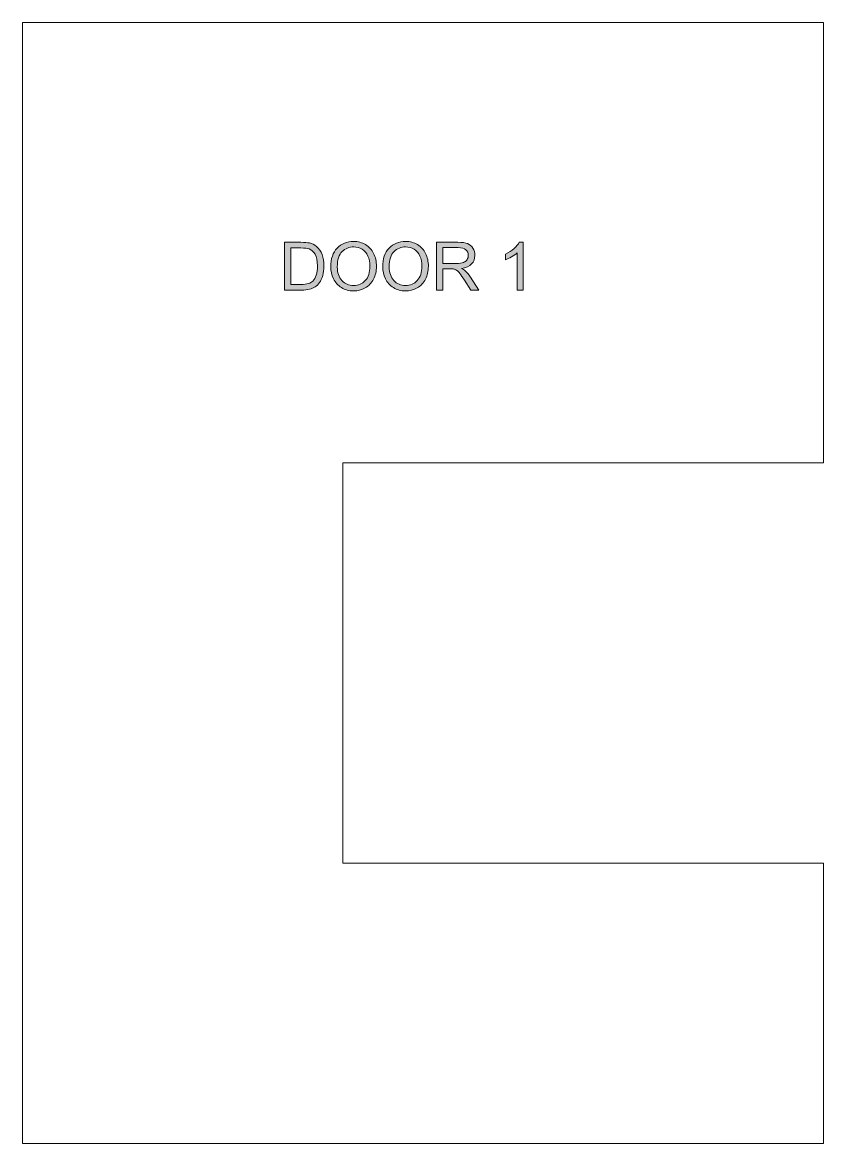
# Model space of a CAD drawing. Header units: inches. Extents: x -6.9 to 58.7, y -33.3 to 13.5.
# Drawn here: x -5.51 to 14.49, y -14.46 to 13.54 of the extents above; entities that cross this region are included whole.
import ezdxf

# ---------------------------------------------------------------- set-up
doc = ezdxf.new("R2010")
doc.units = ezdxf.units.IN
doc.header["$MEASUREMENT"] = 0
doc.layers.add('Layer 1', color=7, linetype='Continuous', lineweight=0)

# ---------------------------------------------------------------- blocks, each defined once
blk = doc.blocks.new('Block_3')
at = {"layer": 'Layer 1', "true_color": 0x000000, "transparency": 33554687}
h = blk.add_hatch(color=18, dxfattribs=at)
h.dxf.hatch_style = 2
edge = h.paths.add_edge_path()
edge.add_spline(control_points=[(1.19, 6.996), (1.19, 6.996), (1.445, 6.996), (1.445, 6.996), (1.524, 6.996), (1.585, 7.004), (1.63, 7.018), (1.675, 7.033), (1.711, 7.054), (1.737, 7.08), (1.775, 7.118), (1.804, 7.168), (1.825, 7.231), (1.846, 7.294), (1.856, 7.371), (1.856, 7.461), (1.856, 7.586), (1.836, 7.682), (1.795, 7.749), (1.754, 7.816), (1.704, 7.861), (1.645, 7.883), (1.603, 7.9), (1.535, 7.908), (1.441, 7.908), (1.441, 7.908), (1.19, 7.908), (1.19, 7.908), (1.19, 7.908), (1.19, 6.996), (1.19, 6.996)], knot_values=[0, 0, 0, 0, 1, 1, 1, 2, 2, 2, 3, 3, 3, 4, 4, 4, 5, 5, 5, 6, 6, 6, 7, 7, 7, 8, 8, 8, 9, 9, 9, 10, 10, 10, 10], degree=3, periodic=0)
edge = h.paths.add_edge_path()
edge.add_spline(control_points=[(1.032, 6.856), (1.032, 6.856), (1.032, 8.049), (1.032, 8.049), (1.032, 8.049), (1.443, 8.049), (1.443, 8.049), (1.536, 8.049), (1.607, 8.043), (1.656, 8.032), (1.724, 8.016), (1.783, 7.987), (1.831, 7.946), (1.894, 7.893), (1.941, 7.825), (1.972, 7.742), (2.003, 7.66), (2.019, 7.565), (2.019, 7.459), (2.019, 7.368), (2.008, 7.288), (1.987, 7.218), (1.966, 7.148), (1.939, 7.09), (1.906, 7.044), (1.873, 6.998), (1.836, 6.962), (1.797, 6.936), (1.758, 6.909), (1.71, 6.89), (1.655, 6.876), (1.599, 6.862), (1.535, 6.856), (1.463, 6.856), (1.463, 6.856), (1.032, 6.856), (1.032, 6.856)], knot_values=[0, 0, 0, 0, 1, 1, 1, 2, 2, 2, 3, 3, 3, 4, 4, 4, 5, 5, 5, 6, 6, 6, 7, 7, 7, 8, 8, 8, 9, 9, 9, 10, 10, 10, 11, 11, 11, 12, 12, 12, 12], degree=3, periodic=0)
h = blk.add_hatch(color=18, dxfattribs=at)
h.dxf.hatch_style = 2
edge = h.paths.add_edge_path()
edge.add_spline(control_points=[(2.351, 7.434), (2.351, 7.29), (2.389, 7.177), (2.467, 7.094), (2.544, 7.012), (2.641, 6.97), (2.758, 6.97), (2.877, 6.97), (2.974, 7.012), (3.051, 7.096), (3.128, 7.179), (3.166, 7.298), (3.166, 7.451), (3.166, 7.548), (3.15, 7.633), (3.117, 7.706), (3.084, 7.778), (3.036, 7.834), (2.973, 7.874), (2.91, 7.914), (2.839, 7.934), (2.76, 7.934), (2.648, 7.934), (2.552, 7.896), (2.472, 7.819), (2.391, 7.742), (2.351, 7.614), (2.351, 7.434)], knot_values=[0, 0, 0, 0, 1, 1, 1, 2, 2, 2, 3, 3, 3, 4, 4, 4, 5, 5, 5, 6, 6, 6, 7, 7, 7, 8, 8, 8, 9, 9, 9, 9], degree=3, periodic=0)
edge = h.paths.add_edge_path()
edge.add_spline(control_points=[(2.188, 7.437), (2.188, 7.635), (2.241, 7.79), (2.348, 7.902), (2.454, 8.014), (2.591, 8.07), (2.759, 8.07), (2.869, 8.07), (2.969, 8.044), (3.057, 7.991), (3.146, 7.938), (3.213, 7.865), (3.259, 7.771), (3.306, 7.677), (3.329, 7.57), (3.329, 7.451), (3.329, 7.33), (3.305, 7.221), (3.256, 7.126), (3.207, 7.03), (3.138, 6.958), (3.048, 6.909), (2.959, 6.86), (2.862, 6.835), (2.759, 6.835), (2.646, 6.835), (2.546, 6.862), (2.457, 6.917), (2.369, 6.971), (2.302, 7.045), (2.256, 7.139), (2.211, 7.233), (2.188, 7.332), (2.188, 7.437)], knot_values=[0, 0, 0, 0, 1, 1, 1, 2, 2, 2, 3, 3, 3, 4, 4, 4, 5, 5, 5, 6, 6, 6, 7, 7, 7, 8, 8, 8, 9, 9, 9, 10, 10, 10, 11, 11, 11, 11], degree=3, periodic=0)
h = blk.add_hatch(color=18, dxfattribs=at)
h.dxf.hatch_style = 2
edge = h.paths.add_edge_path()
edge.add_spline(control_points=[(3.647, 7.434), (3.647, 7.29), (3.686, 7.177), (3.763, 7.094), (3.84, 7.012), (3.937, 6.97), (4.054, 6.97), (4.173, 6.97), (4.271, 7.012), (4.347, 7.096), (4.424, 7.179), (4.463, 7.298), (4.463, 7.451), (4.463, 7.548), (4.446, 7.633), (4.413, 7.706), (4.381, 7.778), (4.333, 7.834), (4.269, 7.874), (4.206, 7.914), (4.135, 7.934), (4.057, 7.934), (3.945, 7.934), (3.849, 7.896), (3.768, 7.819), (3.687, 7.742), (3.647, 7.614), (3.647, 7.434)], knot_values=[0, 0, 0, 0, 1, 1, 1, 2, 2, 2, 3, 3, 3, 4, 4, 4, 5, 5, 5, 6, 6, 6, 7, 7, 7, 8, 8, 8, 9, 9, 9, 9], degree=3, periodic=0)
edge = h.paths.add_edge_path()
edge.add_spline(control_points=[(3.484, 7.437), (3.484, 7.635), (3.538, 7.79), (3.644, 7.902), (3.75, 8.014), (3.888, 8.07), (4.056, 8.07), (4.166, 8.07), (4.265, 8.044), (4.354, 7.991), (4.442, 7.938), (4.509, 7.865), (4.556, 7.771), (4.602, 7.677), (4.625, 7.57), (4.625, 7.451), (4.625, 7.33), (4.601, 7.221), (4.552, 7.126), (4.503, 7.03), (4.434, 6.958), (4.345, 6.909), (4.255, 6.86), (4.159, 6.835), (4.055, 6.835), (3.943, 6.835), (3.842, 6.862), (3.754, 6.917), (3.665, 6.971), (3.598, 7.045), (3.553, 7.139), (3.507, 7.233), (3.484, 7.332), (3.484, 7.437)], knot_values=[0, 0, 0, 0, 1, 1, 1, 2, 2, 2, 3, 3, 3, 4, 4, 4, 5, 5, 5, 6, 6, 6, 7, 7, 7, 8, 8, 8, 9, 9, 9, 10, 10, 10, 11, 11, 11, 11], degree=3, periodic=0)
h = blk.add_hatch(color=18, dxfattribs=at)
h.dxf.hatch_style = 2
edge = h.paths.add_edge_path()
edge.add_spline(control_points=[(4.989, 7.522), (4.989, 7.522), (5.329, 7.522), (5.329, 7.522), (5.401, 7.522), (5.457, 7.53), (5.498, 7.545), (5.538, 7.559), (5.569, 7.583), (5.591, 7.616), (5.612, 7.649), (5.622, 7.685), (5.622, 7.723), (5.622, 7.78), (5.602, 7.826), (5.561, 7.862), (5.52, 7.899), (5.455, 7.917), (5.367, 7.917), (5.367, 7.917), (4.989, 7.917), (4.989, 7.917), (4.989, 7.917), (4.989, 7.522), (4.989, 7.522)], knot_values=[0, 0, 0, 0, 1, 1, 1, 2, 2, 2, 3, 3, 3, 4, 4, 4, 5, 5, 5, 6, 6, 6, 7, 7, 7, 8, 8, 8, 8], degree=3, periodic=0)
edge = h.paths.add_edge_path()
edge.add_spline(control_points=[(4.831, 6.856), (4.831, 6.856), (4.831, 8.049), (4.831, 8.049), (4.831, 8.049), (5.36, 8.049), (5.36, 8.049), (5.467, 8.049), (5.547, 8.038), (5.603, 8.017), (5.658, 7.995), (5.702, 7.957), (5.735, 7.903), (5.769, 7.849), (5.785, 7.789), (5.785, 7.723), (5.785, 7.639), (5.758, 7.567), (5.703, 7.509), (5.648, 7.451), (5.563, 7.414), (5.449, 7.398), (5.491, 7.378), (5.522, 7.359), (5.544, 7.339), (5.59, 7.297), (5.634, 7.244), (5.675, 7.18), (5.675, 7.18), (5.883, 6.856), (5.883, 6.856), (5.883, 6.856), (5.684, 6.856), (5.684, 6.856), (5.684, 6.856), (5.526, 7.104), (5.526, 7.104), (5.48, 7.175), (5.442, 7.23), (5.412, 7.268), (5.383, 7.306), (5.356, 7.333), (5.332, 7.348), (5.309, 7.363), (5.285, 7.374), (5.26, 7.38), (5.242, 7.384), (5.213, 7.385), (5.172, 7.385), (5.172, 7.385), (4.989, 7.385), (4.989, 7.385), (4.989, 7.385), (4.989, 6.856), (4.989, 6.856), (4.989, 6.856), (4.831, 6.856), (4.831, 6.856)], knot_values=[0, 0, 0, 0, 1, 1, 1, 2, 2, 2, 3, 3, 3, 4, 4, 4, 5, 5, 5, 6, 6, 6, 7, 7, 7, 8, 8, 8, 9, 9, 9, 10, 10, 10, 11, 11, 11, 12, 12, 12, 13, 13, 13, 14, 14, 14, 15, 15, 15, 16, 16, 16, 17, 17, 17, 18, 18, 18, 19, 19, 19, 19], degree=3, periodic=0)
h = blk.add_hatch(color=18, dxfattribs=at)
h.dxf.hatch_style = 2
edge = h.paths.add_edge_path()
edge.add_spline(control_points=[(6.988, 6.856), (6.988, 6.856), (6.841, 6.856), (6.841, 6.856), (6.841, 6.856), (6.841, 7.789), (6.841, 7.789), (6.806, 7.755), (6.76, 7.722), (6.703, 7.688), (6.645, 7.655), (6.594, 7.629), (6.548, 7.612), (6.548, 7.612), (6.548, 7.754), (6.548, 7.754), (6.63, 7.793), (6.702, 7.839), (6.763, 7.894), (6.825, 7.949), (6.868, 8.002), (6.893, 8.054), (6.893, 8.054), (6.988, 8.054), (6.988, 8.054), (6.988, 8.054), (6.988, 6.856), (6.988, 6.856)], knot_values=[0, 0, 0, 0, 1, 1, 1, 2, 2, 2, 3, 3, 3, 4, 4, 4, 5, 5, 5, 6, 6, 6, 7, 7, 7, 8, 8, 8, 9, 9, 9, 9], degree=3, periodic=0)
at = {"layer": 'Layer 1'}
for points, knots in [([(1.032, 6.856), (1.032, 6.856), (1.032, 8.049), (1.032, 8.049), (1.032, 8.049), (1.443, 8.049), (1.443, 8.049), (1.536, 8.049), (1.607, 8.043), (1.656, 8.032), (1.724, 8.016), (1.783, 7.987), (1.831, 7.946), (1.894, 7.893), (1.941, 7.825), (1.972, 7.742), (2.003, 7.66), (2.019, 7.565), (2.019, 7.459), (2.019, 7.368), (2.008, 7.288), (1.987, 7.218), (1.966, 7.148), (1.939, 7.09), (1.906, 7.044), (1.873, 6.998), (1.836, 6.962), (1.797, 6.936), (1.758, 6.909), (1.71, 6.89), (1.655, 6.876), (1.599, 6.862), (1.535, 6.856), (1.463, 6.856), (1.463, 6.856), (1.032, 6.856), (1.032, 6.856)], [0, 0, 0, 0, 1, 1, 1, 2, 2, 2, 3, 3, 3, 4, 4, 4, 5, 5, 5, 6, 6, 6, 7, 7, 7, 8, 8, 8, 9, 9, 9, 10, 10, 10, 11, 11, 11, 12, 12, 12, 12]), ([(1.19, 6.996), (1.19, 6.996), (1.445, 6.996), (1.445, 6.996), (1.524, 6.996), (1.585, 7.004), (1.63, 7.018), (1.675, 7.033), (1.711, 7.054), (1.737, 7.08), (1.775, 7.118), (1.804, 7.168), (1.825, 7.231), (1.846, 7.294), (1.856, 7.371), (1.856, 7.461), (1.856, 7.586), (1.836, 7.682), (1.795, 7.749), (1.754, 7.816), (1.704, 7.861), (1.645, 7.883), (1.603, 7.9), (1.535, 7.908), (1.441, 7.908), (1.441, 7.908), (1.19, 7.908), (1.19, 7.908), (1.19, 7.908), (1.19, 6.996), (1.19, 6.996)], [0, 0, 0, 0, 1, 1, 1, 2, 2, 2, 3, 3, 3, 4, 4, 4, 5, 5, 5, 6, 6, 6, 7, 7, 7, 8, 8, 8, 9, 9, 9, 10, 10, 10, 10]), ([(2.188, 7.437), (2.188, 7.635), (2.241, 7.79), (2.348, 7.902), (2.454, 8.014), (2.591, 8.07), (2.759, 8.07), (2.869, 8.07), (2.969, 8.044), (3.057, 7.991), (3.146, 7.938), (3.213, 7.865), (3.259, 7.771), (3.306, 7.677), (3.329, 7.57), (3.329, 7.451), (3.329, 7.33), (3.305, 7.221), (3.256, 7.126), (3.207, 7.03), (3.138, 6.958), (3.048, 6.909), (2.959, 6.86), (2.862, 6.835), (2.759, 6.835), (2.646, 6.835), (2.546, 6.862), (2.457, 6.917), (2.369, 6.971), (2.302, 7.045), (2.256, 7.139), (2.211, 7.233), (2.188, 7.332), (2.188, 7.437)], [0, 0, 0, 0, 1, 1, 1, 2, 2, 2, 3, 3, 3, 4, 4, 4, 5, 5, 5, 6, 6, 6, 7, 7, 7, 8, 8, 8, 9, 9, 9, 10, 10, 10, 11, 11, 11, 11]), ([(2.351, 7.434), (2.351, 7.29), (2.389, 7.177), (2.467, 7.094), (2.544, 7.012), (2.641, 6.97), (2.758, 6.97), (2.877, 6.97), (2.974, 7.012), (3.051, 7.096), (3.128, 7.179), (3.166, 7.298), (3.166, 7.451), (3.166, 7.548), (3.15, 7.633), (3.117, 7.706), (3.084, 7.778), (3.036, 7.834), (2.973, 7.874), (2.91, 7.914), (2.839, 7.934), (2.76, 7.934), (2.648, 7.934), (2.552, 7.896), (2.472, 7.819), (2.391, 7.742), (2.351, 7.614), (2.351, 7.434)], [0, 0, 0, 0, 1, 1, 1, 2, 2, 2, 3, 3, 3, 4, 4, 4, 5, 5, 5, 6, 6, 6, 7, 7, 7, 8, 8, 8, 9, 9, 9, 9]), ([(3.484, 7.437), (3.484, 7.635), (3.538, 7.79), (3.644, 7.902), (3.75, 8.014), (3.888, 8.07), (4.056, 8.07), (4.166, 8.07), (4.265, 8.044), (4.354, 7.991), (4.442, 7.938), (4.509, 7.865), (4.556, 7.771), (4.602, 7.677), (4.625, 7.57), (4.625, 7.451), (4.625, 7.33), (4.601, 7.221), (4.552, 7.126), (4.503, 7.03), (4.434, 6.958), (4.345, 6.909), (4.255, 6.86), (4.159, 6.835), (4.055, 6.835), (3.943, 6.835), (3.842, 6.862), (3.754, 6.917), (3.665, 6.971), (3.598, 7.045), (3.553, 7.139), (3.507, 7.233), (3.484, 7.332), (3.484, 7.437)], [0, 0, 0, 0, 1, 1, 1, 2, 2, 2, 3, 3, 3, 4, 4, 4, 5, 5, 5, 6, 6, 6, 7, 7, 7, 8, 8, 8, 9, 9, 9, 10, 10, 10, 11, 11, 11, 11]), ([(3.647, 7.434), (3.647, 7.29), (3.686, 7.177), (3.763, 7.094), (3.84, 7.012), (3.937, 6.97), (4.054, 6.97), (4.173, 6.97), (4.271, 7.012), (4.347, 7.096), (4.424, 7.179), (4.463, 7.298), (4.463, 7.451), (4.463, 7.548), (4.446, 7.633), (4.413, 7.706), (4.381, 7.778), (4.333, 7.834), (4.269, 7.874), (4.206, 7.914), (4.135, 7.934), (4.057, 7.934), (3.945, 7.934), (3.849, 7.896), (3.768, 7.819), (3.687, 7.742), (3.647, 7.614), (3.647, 7.434)], [0, 0, 0, 0, 1, 1, 1, 2, 2, 2, 3, 3, 3, 4, 4, 4, 5, 5, 5, 6, 6, 6, 7, 7, 7, 8, 8, 8, 9, 9, 9, 9]), ([(4.831, 6.856), (4.831, 6.856), (4.831, 8.049), (4.831, 8.049), (4.831, 8.049), (5.36, 8.049), (5.36, 8.049), (5.467, 8.049), (5.547, 8.038), (5.603, 8.017), (5.658, 7.995), (5.702, 7.957), (5.735, 7.903), (5.769, 7.849), (5.785, 7.789), (5.785, 7.723), (5.785, 7.639), (5.758, 7.567), (5.703, 7.509), (5.648, 7.451), (5.563, 7.414), (5.449, 7.398), (5.491, 7.378), (5.522, 7.359), (5.544, 7.339), (5.59, 7.297), (5.634, 7.244), (5.675, 7.18), (5.675, 7.18), (5.883, 6.856), (5.883, 6.856), (5.883, 6.856), (5.684, 6.856), (5.684, 6.856), (5.684, 6.856), (5.526, 7.104), (5.526, 7.104), (5.48, 7.175), (5.442, 7.23), (5.412, 7.268), (5.383, 7.306), (5.356, 7.333), (5.332, 7.348), (5.309, 7.363), (5.285, 7.374), (5.26, 7.38), (5.242, 7.384), (5.213, 7.385), (5.172, 7.385), (5.172, 7.385), (4.989, 7.385), (4.989, 7.385), (4.989, 7.385), (4.989, 6.856), (4.989, 6.856), (4.989, 6.856), (4.831, 6.856), (4.831, 6.856)], [0, 0, 0, 0, 1, 1, 1, 2, 2, 2, 3, 3, 3, 4, 4, 4, 5, 5, 5, 6, 6, 6, 7, 7, 7, 8, 8, 8, 9, 9, 9, 10, 10, 10, 11, 11, 11, 12, 12, 12, 13, 13, 13, 14, 14, 14, 15, 15, 15, 16, 16, 16, 17, 17, 17, 18, 18, 18, 19, 19, 19, 19]), ([(4.989, 7.522), (4.989, 7.522), (5.329, 7.522), (5.329, 7.522), (5.401, 7.522), (5.457, 7.53), (5.498, 7.545), (5.538, 7.559), (5.569, 7.583), (5.591, 7.616), (5.612, 7.649), (5.622, 7.685), (5.622, 7.723), (5.622, 7.78), (5.602, 7.826), (5.561, 7.862), (5.52, 7.899), (5.455, 7.917), (5.367, 7.917), (5.367, 7.917), (4.989, 7.917), (4.989, 7.917), (4.989, 7.917), (4.989, 7.522), (4.989, 7.522)], [0, 0, 0, 0, 1, 1, 1, 2, 2, 2, 3, 3, 3, 4, 4, 4, 5, 5, 5, 6, 6, 6, 7, 7, 7, 8, 8, 8, 8]), ([(6.988, 6.856), (6.988, 6.856), (6.841, 6.856), (6.841, 6.856), (6.841, 6.856), (6.841, 7.789), (6.841, 7.789), (6.806, 7.755), (6.76, 7.722), (6.703, 7.688), (6.645, 7.655), (6.594, 7.629), (6.548, 7.612), (6.548, 7.612), (6.548, 7.754), (6.548, 7.754), (6.63, 7.793), (6.702, 7.839), (6.763, 7.894), (6.825, 7.949), (6.868, 8.002), (6.893, 8.054), (6.893, 8.054), (6.988, 8.054), (6.988, 8.054), (6.988, 8.054), (6.988, 6.856), (6.988, 6.856)], [0, 0, 0, 0, 1, 1, 1, 2, 2, 2, 3, 3, 3, 4, 4, 4, 5, 5, 5, 6, 6, 6, 7, 7, 7, 8, 8, 8, 9, 9, 9, 9])]:
    blk.add_open_spline(points, degree=3, knots=knots, dxfattribs=at)
blk = doc.blocks.new('Block_2')
at = {"layer": 'Layer 1'}
blk.add_blockref('Block_3', (0, 0), dxfattribs=at)

msp = doc.modelspace()

# ---------------------------------------------------------------- linework, layer by layer
at = {"layer": 'Layer 1', "color": 1, "lineweight": 0, "true_color": 0xff0000}
msp.add_lwpolyline([(14.491, 2.54), (14.491, 13.54), (-5.509, 13.54), (-5.509, -14.46), (14.491, -14.46), (14.491, -7.46), (2.491, -7.46), (2.491, 2.54)], close=True, dxfattribs=at)

# ---------------------------------------------------------------- block references
at = {"layer": 'Layer 1'}
msp.add_blockref('Block_2', (0, 0), dxfattribs=at)

doc.saveas('drawing.dxf')
